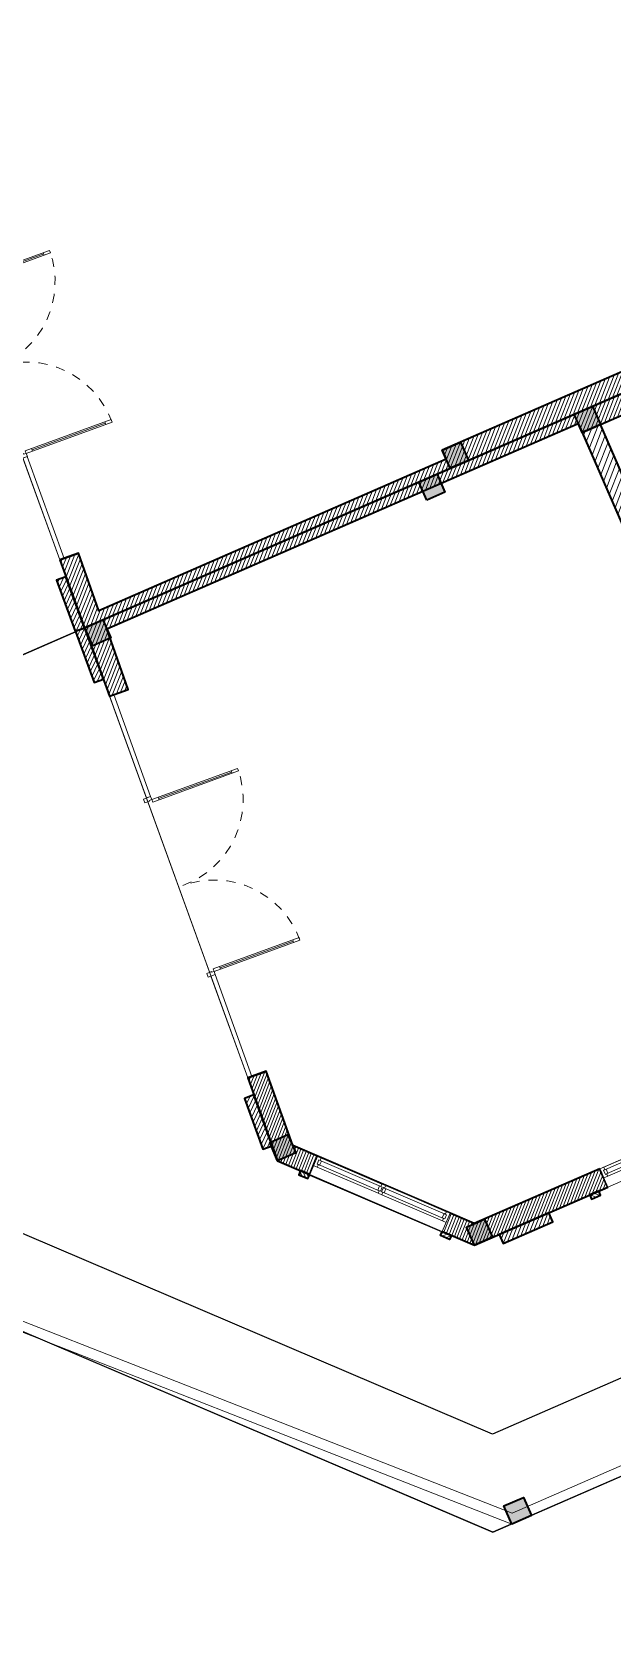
# Model space of a CAD drawing. Header units: millimetres. Extents: x 567980 to 569372, y 2065777 to 2066674.
# Drawn here: x 568684.24 to 568690.68, y 2066424.53 to 2066442.14 of the extents above; entities that cross this region are included whole.
import ezdxf

# ---------------------------------------------------------------- set-up
doc = ezdxf.new("R2010")
doc.units = ezdxf.units.MM
for name, pattern in [('CENTER', [3, 1.5, -0.5, 0.5, -0.5]), ('HIDDEN', [0.75, 0.5, -0.25]), ('HIDDEN2', [0.1875, 0.125, -0.0625])]:
    doc.linetypes.add(name, pattern=pattern)
for name, color, linetype, lineweight in [('A-COT VACH', 2, 'Continuous', 35), ('A-CUA', 25, 'Continuous', 5), ('A-DIM', 251, 'Continuous', 15), ('A-HATCH', 251, 'Continuous', 5), ('A-NET KHUAT', 250, 'HIDDEN', 9), ('A-NET THAY', 125, 'Continuous', 18), ('A-TRUC', 250, 'CENTER', 5), ('A-TUONG', 255, 'Continuous', 35), ('boDnv', 54, 'Continuous', 25), ('E-NoiThat', 32, 'Continuous', 9)]:
    doc.layers.add(name, color=color, linetype=linetype, lineweight=lineweight)
for name, color, linetype in [('A-NOITHAT', 252, 'Continuous'), ('ChiaLo', 128, 'CENTER'), ('datOlienke', 42, 'Continuous'), ('LogDg', 7, 'Continuous'), ('LoLK', 6, 'Continuous'), ('QH', 7, 'Continuous'), ('ViaHeS', 32, 'Continuous')]:
    doc.layers.add(name, color=color, linetype=linetype)
doc.styles.add('rms', font='romans.shx', dxfattribs={"width": 0.7, "bigfont": 'vns.shx'})
doc.linetypes.add('ADL', pattern='A,0.125,-0.15,["++",rms,S=0.5,R=0,X=0,Y=-0.2245],-1.35,1.125', length=2.75)
pattern_1 = [(45, (-145477.4602014114, 881909.9999995918), (-39.7747564417433, 39.7747564417433), [])]

# ---------------------------------------------------------------- blocks, each defined once
blk = doc.blocks.new('NEN')
at = {"layer": 'boDnv', "color": 10, "linetype": 'ADL', "ltscale": 0.25}
blk.add_lwpolyline([(116.6626200833125, 150.7530368936714), (122.7328159011668, 148.5510715367272), (135.8066322412342, 122.411157227587), (133.7528155103792, 116.7493652785197), (-8.129412948503159, 54.90500990743749), (-13.64910717331804, 57.25999993528239), (-23.76282498112414, 84.69349391991273), (-21.22072842251509, 90.65173388132825)], close=True, dxfattribs=at)
at = {"layer": 'ChiaLo', "ltscale": 5}
blk.add_lwpolyline([(1.063137914519757, 69.8205993778538), (-16.52000909182243, 62.15636683930643)], dxfattribs=at)
at = {"layer": 'datOlienke'}
blk.add_lwpolyline([(116.6286769810831, 151.8291109122802), (123.4487735723378, 149.3551188246347), (136.8932366966037, 122.4741297655273), (134.5463323617587, 116.0043781714048), (-8.125173953478225, 53.81598830968142), (-14.43820112128742, 56.50945563241839), (-24.83854653127491, 84.72042796364985), (-21.98457277298439, 91.40965479053557)], close=True, dxfattribs=at)
at = {"layer": 'LogDg'}
blk.add_lwpolyline([(-6.653310679364949, 51.18494369229302), (136.8738206643611, 113.7462878036313, 0.4297380397387323), (140.8322080047801, 124.6584423496388), (126.0501423145179, 154.2138468613848, 0.3988576539246024), (115.6985397655517, 157.9688937964384), (-24.48052991484292, 96.8669200213626, 0.3973692191011015), (-28.79007763066329, 86.7660765524488), (-17.35607360373251, 55.75130170560442, 0.4312609528601743)], format="xyb", close=True, dxfattribs=at)
at = {"layer": 'LoLK'}
for points in [[(-2.533045639866032, 78.07090021134354), (-19.63837382628117, 70.61494179745205), (-16.52000909182243, 62.1563668390736), (1.063137914403342, 69.8205993778538)], [(1.063137914170511, 69.8205993778538), (-16.52000909170602, 62.15636683977209), (-14.43820112117101, 56.50945563218556), (-8.125173953245394, 53.81598830944858), (5.458473370177671, 59.73689835891128)]]:
    blk.add_lwpolyline(points, close=True, dxfattribs=at)
at = {"layer": 'ViaHeS'}
blk.add_lwpolyline([(116.6286769810831, 151.8291109122802), (123.4487735723378, 149.3551188246347), (136.8932366966037, 122.4741297655273), (134.5463323617587, 116.0043781714048), (-8.125173953478225, 53.81598830968142), (-14.43820112128742, 56.50945563241839), (-24.83854653127491, 84.72042796364985), (-21.98457277298439, 91.40965479053557)], close=True, dxfattribs=at)
blk = doc.blocks.new('NEN H01')
at = {"layer": 'datOlienke'}
blk.add_lwpolyline([(-2.110414710827172, 40.00000000046566), (3.153020726051182, 35.00694464682601), (4.736564563820139, 4.993055355269462), (0, 0), (-155.6359680402093, -1.164153218269348e-09), (-160.3468758640811, 4.991635573795065), (-158.6084473810624, 35.00836442527361), (-153.3193552051671, 39.99999999976717)], close=True, dxfattribs=at)
at = {"layer": 'LoLK'}
for points in [[(-140.8179840201046, 19.99999999906868), (-159.4776616226882, 19.99999999906868), (-159.9988995108288, 10.99999999860302), (-140.8179840203375, 10.99999999906868)], [(-140.8179840203375, 10.99999999930151), (-159.9988995103631, 10.99999999930151), (-160.3468758640811, 4.991635573562235), (-155.6359680402093, -1.396983861923218e-09), (-140.8179840201046, -1.396983861923218e-09)]]:
    blk.add_lwpolyline(points, close=True, dxfattribs=at)
blk = doc.blocks.new('AP11B2')
at = {"layer": 'A-NOITHAT'}
for p, q in [((359.9999999990687, 1491.603832304019), (-360.0000000009313, 1491.603832304019)), ((-360.0000000009313, 1341.603832304019), (-360.0000000009313, 1491.603832304019)), ((359.9999999990687, 1341.603832304019), (359.9999999990687, 1491.603832304019)), ((-725.0000000009313, 166.1255714344661), (-725.0000000009313, 1291.603832304019)), ((724.9999999990687, 1291.603832304019), (-725.0000000009313, 1291.603832304019)), ((557.9627270745113, 1416.603832304019), (-568.2546845125034, 1416.603832304019)), ((-435.0000000009313, 1391.603832304027), (-435.0000000009313, 1441.603832304019)), ((-385.0000000009313, 1391.603832304027), (-385.0000000009313, 1441.603832304019)), ((-335.0000000009313, 1441.603832304019), (-385.0000000009313, 1441.603832304019)), ((-335.0000000009313, 1391.603832304027), (-385.0000000009313, 1391.603832304027)), ((359.9999999990687, 1341.603832304019), (-360.0000000009313, 1341.603832304019)), ((-335.0000000009313, 1391.603832304027), (-335.0000000009313, 1441.603832304019)), ((384.9999999990687, 1441.603832304019), (334.9999999990687, 1441.603832304019)), ((334.9999999990687, 1391.603832304027), (334.9999999990687, 1441.603832304019)), ((384.9999999990687, 1391.603832304027), (334.9999999990687, 1391.603832304027)), ((384.9999999990687, 1391.603832304027), (384.9999999990687, 1441.603832304019)), ((434.9999999990687, 1391.603832304027), (434.9999999990687, 1441.603832304019)), ((724.9999999990687, 166.1255714344588), (724.9999999990687, 1291.603832304019)), ((-695.0000000009313, 366.1255714344516), (-695.0000000009313, 1261.603832304019)), ((694.9999999990687, 1261.603832304019), (-695.0000000009313, 1261.603832304019)), ((694.9999999990687, 366.1255714344516), (-695.0000000009313, 1261.603832304019)), ((-695.0000000009313, 366.1255714344516), (694.9999999990687, 1261.603832304019)), ((694.9999999990687, 366.1255714344516), (694.9999999990687, 1261.603832304019)), ((-850.0000000009313, 757.1255714344661), (-850.0000000009313, 857.1255714344661)), ((-750.0000000009313, 807.1255714344588), (-850.0000000009313, 807.1255714344588)), ((-750.0000000009313, 757.1255714344661), (-750.0000000009313, 857.1255714344661)), ((749.9999999990687, 757.1255714344661), (749.9999999990687, 857.1255714344661)), ((749.9999999990687, 807.1255714344588), (849.9999999990687, 807.1255714344516)), ((849.9999999990687, 757.1255714344661), (849.9999999990687, 857.1255714344661)), ((-360.0000000009313, 366.1255714344516), (-695.0000000009313, 366.1255714344516)), ((-420.0000000009313, 246.1255714344588), (-420.0000000009313, 366.1255714344516)), ((-360.0000000009313, 246.1255714344588), (-420.0000000009313, 246.1255714344588)), ((417.3913043467328, 226.1255714344588), (-417.3913043485954, 226.1255714344661)), ((-417.3913043485954, 186.1255714344588), (-417.3913043485954, 226.1255714344661)), ((417.3913043467328, 186.1255714344516), (-417.3913043485954, 186.1255714344588)), ((-360.0000000009313, 246.1255714344588), (-360.0000000009313, 366.1255714344516)), ((-9.313225746154785e-10, 186.1255714344516), (-9.313225746154785e-10, 226.1255714344661)), ((694.9999999990687, 366.1255714344516), (359.9999999990687, 366.1255714344516)), ((359.9999999990687, 246.1255714344516), (359.9999999990687, 366.1255714344516)), ((419.9999999990687, 246.1255714344516), (359.9999999990687, 246.1255714344516)), ((417.3913043467328, 186.1255714344516), (417.3913043467328, 226.1255714344588)), ((419.9999999990687, 246.1255714344516), (419.9999999990687, 366.1255714344516)), ((724.9999999990687, 166.1255714344588), (-725.0000000009313, 166.1255714344661)), ((417.3913043467328, 79.48334088382398), (-417.3913043485954, 79.48334088382398)), ((-417.3913043485954, 39.48334088382398), (-417.3913043485954, 79.48334088382398)), ((417.3913043467328, 39.48334088382398), (-417.3913043485954, 39.48334088382398)), ((-407.3913043476641, -66.86999999999534), (-407.3913043476641, 25)), ((-367.3913043485954, 25), (-407.3913043476641, 25)), ((-357.3913043485954, -15), (-357.3913043485954, 15)), ((-9.313225746154785e-10, 39.48334088382398), (-9.313225746154785e-10, 79.48334088382398)), ((357.3913043467328, -15), (357.3913043467328, 15)), ((407.3913043458015, 25), (367.3913043467328, 25)), ((407.3913043458015, -66.86999999999534), (407.3913043458015, 25)), ((417.3913043467328, 39.48334088382398), (417.3913043467328, 79.48334088382398)), ((-387.3913043485954, -76.86999999999534), (-397.3913043485954, -76.86999999999534)), ((-377.3913043476641, -66.86999999999534), (-377.3913043476641, -24.99999999999272)), ((-367.3913043485954, -24.99999999999272), (-377.3913043476641, -24.99999999999272)), ((377.3913043458015, -24.99999999999272), (367.3913043467328, -24.99999999999272)), ((377.3913043458015, -66.86999999999534), (377.3913043458015, -24.99999999999272)), ((397.3913043467328, -76.86999999999534), (387.3913043467328, -76.86999999999534))]:
    blk.add_line(p, q, dxfattribs=at)
for centre, start, end in [((-367.3913043485954, 15), 0, 90), ((367.3913043467328, 15), 90, 180), ((-397.3913043485954, -66.86999999999534), 180, 270), ((-387.3913043485954, -66.86999999999534), 270, 0), ((-367.3913043485954, -15), 270, 0), ((367.3913043467328, -15), 180, 270), ((387.3913043467328, -66.86999999999534), 180, 270), ((397.3913043467328, -66.86999999999534), 270, 0)]:
    blk.add_arc(centre, 10, start, end, dxfattribs=at)
for p in [(-900.0000000009313, 0), (899.9999999990687, 0)]:
    blk.add_point(p, dxfattribs=at)
blk = doc.blocks.new('thang may')
at = {"layer": 'A-HATCH'}
h = blk.add_hatch(dxfattribs=at)
h.set_pattern_fill('ANSI31', color=256, scale=450)
h.set_pattern_definition(pattern_1)
h.paths.add_polyline_path([(0, 0), (-2119.999999761581, 0), (-2119.999999761581, 1940), (-1349.999999849126, 1940), (-1349.999999849126, 1720), (-1899.999999761581, 1720), (-1899.999999761581, 220), (7.450580596923828e-09, 220)])
h = blk.add_hatch(dxfattribs=at)
h.set_pattern_fill('ANSI31', color=256, scale=450)
h.set_pattern_definition(pattern_1)
edge = h.paths.add_edge_path()
edge.add_line((-3.588094841688871e-06, 1720), (-3.588094841688871e-06, 1940))
edge.add_line((-3.588094841688871e-06, 1940), (-549.9999998491257, 1940))
edge.add_line((-549.9999998491257, 1940), (-549.9999998491257, 1720))
edge.add_line((-549.9999998491257, 1720), (6.239861249923706e-08, 1720))
at = {"layer": 'A-NET THAY'}
blk.add_line((-1349.999999849126, 1720), (-549.9999998491257, 1720), dxfattribs=at)
at = {"layer": 'A-TUONG'}
blk.add_lwpolyline([(0, 0), (-2119.999999761581, 0), (-2119.999999761581, 1940), (-1349.999999849126, 1940), (-1349.999999849126, 1720), (-1899.999999761581, 1720), (-1899.999999761581, 220), (7.450580596923828e-09, 220)], close=True, dxfattribs=at)
blk.add_lwpolyline([(-3.588094841688871e-06, 1720), (-3.588094841688871e-06, 1940), (-549.9999998491257, 1940), (-549.9999998491257, 1720), (6.239861249923706e-08, 1720)], dxfattribs=at)
at = {"layer": 'E-NoiThat', "xscale": 0.9583333333333351, "yscale": 0.9583333333333351, "zscale": 0.9583333333333351, "rotation": 180}
blk.add_blockref('AP11B2', (-949.9999998491257, 1743.958333333372), dxfattribs=at)
blk = doc.blocks.new('A$C1a95cbaf')
at = {"layer": 'A-HATCH'}
h = blk.add_hatch(dxfattribs=at)
h.set_pattern_fill('ANSI31', color=256, scale=300)
h.set_pattern_definition([(45, (-121341.8622845516, 350750.0096866579), (-26.51650429449553, 26.51650429449553), [])])
h.paths.add_polyline_path([(109.9986200973799, 600.0096868644468), (0.02128792818984948, 600.0009020250291), (0.08119684536359273, 0.08961506490595639), (109.9986201197316, 0.09839511895552278)])
at = {"layer": 'A-TUONG', "elevation": -3.299418517631813e-06}
blk.add_lwpolyline([(110.0585290164163, 0.009689248632639647), (0.05852936845622025, 0.0009026157204061747), (-0.001379550580168143, 600.0009002231527), (109.9986200973799, 600.0096868558321)], close=True, dxfattribs=at)
blk = doc.blocks.new('*U399')
at = {"layer": 'A-CUA', "color": 32}
for points in [[(60, -40.0000000000291), (45.00000000005821, -40), (45.00000000005821, -9.99998139324059), (0, -9.99998139324059), (0, -40), (0, -40), (0, -90.00001858677939), (0, -90.00001858677939), (0, -120.0000371835189), (45.00000000005821, -120.0000371835189), (45.00000000005821, -90.00001858677939), (60, -90.00001858677939)], [(30, -90.0000185868085), (59.99999999994179, -90.0000185868085), (60, -40.0000000000291), (29.99999999994179, -40.0000000000291)], [(592.5000001518347, -90.0000185868085), (562.5000001518929, -90.0000185868085), (562.5000001518347, -40.0000000000291), (592.5000001518929, -40.0000000000291)], [(622.5000001518051, -90.0000185868085), (607.500000151776, -90.0000185868085), (607.5000001517178, -40.0000000000291), (622.5000001518342, -40.0000000000291), (622.5000001518342, -9.99998139324059), (577.5000001517765, -9.99998139324059), (577.5000001517474, -40.0000000000291), (592.5000001518929, -40.0000000000291), (592.5000001518347, -90.0000185868085), (577.5000001517765, -90.0000185868085), (577.5000001517765, -120.0000371835189), (622.5000001518342, -120.0000371835189)], [(607.500000151776, -90.0000185868085), (637.5000001517178, -90.0000185868085), (637.500000151776, -40.0000000000291), (607.5000001517178, -40.0000000000291)], [(1140.000000303611, -40.0000000000291), (1155.000000303552, -40), (1155.000000303552, -9.99998139324059), (1200.000000303611, -9.99998139324059), (1200.000000303611, -40), (1200.000000303611, -40), (1200.000000303611, -90.00001858677939), (1200.000000303611, -90.00001858677939), (1200.000000303611, -120.0000371835189), (1155.000000303552, -120.0000371835189), (1155.000000303552, -90.00001858677939), (1140.000000303611, -90.00001858677939)], [(1170.000000303611, -90.0000185868085), (1140.000000303669, -90.0000185868085), (1140.000000303611, -40.0000000000291), (1170.000000303669, -40.0000000000291)]]:
    blk.add_lwpolyline(points, close=True, dxfattribs=at)
at = {"layer": 'A-CUA', "color": 37, "lineweight": -2}
for points in [[(45.00000000005821, -9.99998139324059), (577.5000001517765, -9.99998139324059), (577.5000001517765, -40), (45.00000000005821, -40)], [(45.00000000005821, -90.00001858677939), (577.5000001517765, -90.00001858677939), (577.5000001517765, -120.0000371835189), (45.00000000005821, -120.0000371835189)], [(1155.000000303552, -9.99998139324059), (622.5000001518342, -9.99998139324059), (622.5000001518342, -40), (1155.000000303552, -40)], [(1155.000000303552, -90.00001858677939), (622.5000001518342, -90.00001858677939), (622.5000001518342, -120.0000371835189), (1155.000000303552, -120.0000371835189)]]:
    blk.add_lwpolyline(points, close=True, dxfattribs=at)
blk = doc.blocks.new('phào cửa')
at = {"layer": 'A-HATCH'}
h = blk.add_hatch(dxfattribs=at)
h.set_pattern_fill('ANSI31', color=256, scale=250)
h.set_pattern_definition([(45, (-237697.4602021521, 7620.008552273051), (-22.09708691207961, 22.09708691207961), [])])
h.paths.add_polyline_path([(3.222521627321839e-08, 0), (3.222521627321839e-08, 110), (-49.99999996777478, 110), (-49.99999996778206, 5.820766091346741e-11)])
at = {"layer": 'A-TUONG'}
blk.add_lwpolyline([(3.222521627321839e-08, 0), (3.222521627321839e-08, 110), (-49.99999996777478, 110), (-49.99999996778206, 5.820766091346741e-11)], close=True, dxfattribs=at)
blk = doc.blocks.new('S1200')
at = {"layer": 'A-TUONG'}
blk.add_blockref('phào cửa', (0.0001161184045486152, 1309.999997422972), dxfattribs=at)
at = {"layer": 'A-TUONG', "xscale": -1, "rotation": 180}
blk.add_blockref('phào cửa', (0.0001161184045486152, -109.9999968419434), dxfattribs=at)
blk.add_wipeout([(219.99999995789904, 1200.0000003035666), (219.99999995792268, -8.958522812463343e-11), (-1.950866135302931e-10, -3.8198777474462986e-11), (-1.4597389963455498e-10, 1200.0000003035989)]).dxf.layer = 'A-NET KHUAT'
at = {"layer": 'A-NET THAY'}
blk.add_lwpolyline([(-1.746229827404022e-10, 0), (-2.328306436538696e-10, 1200.000000303553), (219.9999999579159, 1200.000000303553), (219.9999999579741, -5.820766091346741e-11)], close=True, dxfattribs=at)
at = {"layer": 'A-CUA', "rotation": 90}
blk.add_blockref('*U399', (100.004018607433, 0), dxfattribs=at)
blk = doc.blocks.new('*U397')
at = {"layer": 'A-CUA', "color": 32}
for points in [[(60, -40.0000000000291), (45.00000000005821, -40), (45.00000000005821, -9.853777021760616), (0, -9.853777021760616), (0, -40), (0, -40), (0, -90.14622295855148), (0, -90.14622295855148), (0, -120.2924459269175), (45.00000000005821, -120.2924459269175), (45.00000000005821, -90.14622295855148), (60, -90.14622295855148)], [(30, -90.14622295858058), (59.99999999994179, -90.14622295858058), (60, -40.0000000000291), (29.99999999994179, -40.0000000000291)], [(792.4998770214532, -90.14622295858058), (762.4998770215115, -90.14622295858058), (762.4998770214532, -40.0000000000291), (792.4998770215115, -40.0000000000291)], [(822.4998770214237, -90.14622295858058), (807.4998770213946, -90.14622295858058), (807.4998770213364, -40.0000000000291), (822.4998770214528, -40.0000000000291), (822.4998770214528, -9.853777021760616), (777.499877021395, -9.853777021760616), (777.4998770213659, -40.0000000000291), (792.4998770215115, -40.0000000000291), (792.4998770214532, -90.14622295858058), (777.499877021395, -90.14622295858058), (777.499877021395, -120.2924459269175), (822.4998770214528, -120.2924459269175)], [(807.4998770213946, -90.14622295858058), (837.4998770213364, -90.14622295858058), (837.4998770213946, -40.0000000000291), (807.4998770213364, -40.0000000000291)], [(1539.999754042848, -40.0000000000291), (1554.99975404279, -40), (1554.99975404279, -9.853777021760616), (1599.999754042848, -9.853777021760616), (1599.999754042848, -40), (1599.999754042848, -40), (1599.999754042848, -90.14622295855148), (1599.999754042848, -90.14622295855148), (1599.999754042848, -120.2924459269175), (1554.99975404279, -120.2924459269175), (1554.99975404279, -90.14622295855148), (1539.999754042848, -90.14622295855148)], [(1569.999754042848, -90.14622295858058), (1539.999754042906, -90.14622295858058), (1539.999754042848, -40.0000000000291), (1569.999754042906, -40.0000000000291)]]:
    blk.add_lwpolyline(points, close=True, dxfattribs=at)
at = {"layer": 'A-CUA', "color": 37, "lineweight": -2}
for points in [[(45.00000000005821, -9.853777021760616), (777.499877021395, -9.853777021760616), (777.499877021395, -40), (45.00000000005821, -40)], [(45.00000000005821, -90.14622295855148), (777.499877021395, -90.14622295855148), (777.499877021395, -120.2924459269175), (45.00000000005821, -120.2924459269175)], [(1554.99975404279, -9.853777021760616), (822.4998770214528, -9.853777021760616), (822.4998770214528, -40), (1554.99975404279, -40)], [(1554.99975404279, -90.14622295855148), (822.4998770214528, -90.14622295855148), (822.4998770214528, -120.2924459269175), (1554.99975404279, -120.2924459269175)]]:
    blk.add_lwpolyline(points, close=True, dxfattribs=at)
blk = doc.blocks.new('cot 220')
at = {"layer": 'A-COT VACH'}
h = blk.add_hatch(color=256, dxfattribs=at)
h.dxf.hatch_style = 1
h.paths.add_polyline_path([(110.0000037951395, 109.9999999980937), (-109.9999962048605, 109.9999999980937), (-109.9999962048605, -110.0000000019063), (110.0000037951395, -110.0000000019063)])
blk.add_lwpolyline([(-109.9999962048605, -110.0000000019063), (110.0000037951395, -110.0000000019063), (110.0000037951395, 109.9999999980937), (-109.9999962048605, 109.9999999980937)], close=True, dxfattribs=at)
blk = doc.blocks.new('*U525')
for p, q in [((90.00000000000283, -99.99999999999753), (50.00000000000306, -99.99999999999864)), ((70.00000000000283, -99.99999999999804), (70.00000000003558, -1249.999999963868)), ((2709.999999927742, -99.99999999992151), (2749.999999927742, -99.99999999992048)), ((2729.999999927742, -99.99999999992096), (2729.999999927775, -1249.999999963791)), ((90.00000000003558, -1249.999999963867), (50.00000000003557, -1249.999999963868)), ((2709.999999927775, -1249.999999963791), (2749.999999927775, -1249.99999996379))]:
    blk.add_line(p, q)
for points in [[(-3.275903171773614e-12, 113.0367899566194), (59.99999999999695, 113.0367899566211), (59.99999999999901, 40.00000000000166), (49.99999999999901, 40.00000000000139), (50, 1.412869821137974e-12), (0, 0)], [(50, 1.412869821137974e-12), (90, 2.52042831050403e-12), (90.0000000000384, -1349.999999963867), (50.00000000003863, -1349.999999963869)], [(2749.999999927739, 7.945189960282032e-11), (2709.999999927739, 7.837276282288466e-11), (2709.999999927778, -1349.999999963791), (2749.999999927777, -1349.99999996379)], [(2799.999999927736, 113.0367899567004), (2739.999999927736, 113.0367899566988), (2739.999999927738, 40.00000000007918), (2749.999999927738, 40.00000000007945), (2749.999999927739, 7.945189960282032e-11), (2799.999999927739, 8.083634771452789e-11)]]:
    blk.add_lwpolyline(points, close=True)
at = {"linetype": 'HIDDEN2'}
for centre, radius, start, end in [((49.9999999996428, 5.729062678653229e-10), 1349.999999964771, 270.0000392677531, 1.752157829518596e-12), ((2749.99999992992, 2.433792621916794e-09), 1349.999999966545, 180.0000000000015, 269.9999607322504)]:
    blk.add_arc(centre, radius, start, end, dxfattribs=at)
blk = doc.blocks.new('CUA DI T1')
at = {"layer": 'A-HATCH'}
h = blk.add_hatch(dxfattribs=at)
h.set_pattern_fill('ANSI31', color=256, scale=300.0000000000001, angle=-6.212020862233431e-18)
h.set_pattern_definition([(45.00000000000001, (-145597.4601922035, 362519.8403408527), (-26.51650429449553, 26.51650429449553), [])])
h.paths.add_polyline_path([(-6100.435858845711, -109.4824748039246), (-5500.435890555382, -109.0540196895599), (-5500.444618344307, 0.2088873386383057), (-6100.444591403008, -0.1596593856811523)])
edge = h.paths.add_edge_path()
edge.add_line((-599.9913058280945, -108.2410988807678), (0.008899666367142345, -110.7837593562586))
edge.add_line((0.008899688720703125, -110.7837595939636), (-0.0002305238625565573, 1.788854968094455))
edge.add_line((-0.0002306699752807617, 1.788855075836182), (-600.0000203866613, -0.8736232376972906))
edge.add_line((-600.0000202655792, -0.8736233711242676), (-599.9913058307716, -108.2410991441581))
at = {"layer": 'A-CUA'}
for points, elevation in [([(-5300.156664609909, 0.5175247192382812), (-4100.156664609909, 0.5175249576568604), (-4100.156664729118, 50.51752471923828), (-5300.156664609909, 50.51752495765686)], -2.339947853743918e-06), ([(-800.1566647291183, 0.5175249576568604), (-2000.156664729118, 0.5175247192382812), (-2000.156664729118, 50.51752471923828), (-800.1566646099091, 50.51752495765686)], -2.33994785385494e-06)]:
    blk.add_lwpolyline(points, close=True, dxfattribs=dict(at, elevation=elevation))
at = {"layer": 'A-NET THAY'}
for p, q in [((-5300.156664609909, 0.5175251960754395, -6.902385950441348e-07), (-786.2703984975815, 0.5175249576568604, -6.90238594960868e-07)), ((-5300.156664609909, 0.5175247192382812, -2.33994785373004e-06), (-800.1566646099091, 0.5175249576568604, -2.339947853716162e-06))]:
    blk.add_line(p, q, dxfattribs=at)
at = {"layer": 'A-TUONG'}
for p, q in [((-5300.156664609909, 0.5175247192382812, -2.33994785373004e-06), (-5300.156664609909, 220.0788414478302, -6.902385949469902e-07)), ((-800.1566646099091, 0.5175249576568604, -2.339947853716162e-06), (-800.1566646099091, 220.078840970993, -1.515093224324637e-06))]:
    blk.add_line(p, q, dxfattribs=at)
at = {"layer": 'A-TUONG', "elevation": -1.618347334891856e-07}
blk.add_lwpolyline([(-5500.444647789001, 0.5774335861206055), (-5500.435861110687, -109.4225659370422), (-6100.435858845711, -109.4824748039246), (-6100.444645285606, 0.5175247192382812), (-5500.444643139839, 0.5175247192382812)], dxfattribs=at)
at = {"layer": 'A-TUONG', "elevation": -1.523752519855259e-06}
blk.add_lwpolyline([(-599.9999885559082, 0.457615852355957), (9.059906005859375e-06, 0.5175249576568604), (0.008795738220214844, -109.482474565506), (-599.991201877594, -109.5423836708069)], close=True, dxfattribs=at)
at = {"layer": 'A-CUA', "extrusion": (-2.781895722332563e-13, -5.449584847047524e-10, -1), "xscale": 0.7500000000000021, "yscale": 0.7500000000000021, "zscale": -0.7500000000000019, "rotation": 180.059778475144}
blk.add_blockref('*U525', (4100.129438400269, 52.70850634569216, -0.1041272372908812), dxfattribs=at)
blk = doc.blocks.new('cum dh a3.3.1.6.7')
at = {"layer": 'A-HATCH'}
h = blk.add_hatch(dxfattribs=at)
h.set_pattern_fill('ANSI31', color=256, scale=0.3, angle=-1.272221872585407e-14)
h.set_pattern_definition([(45, (-145.6989117923658, 350.0000001161825), (-0.02651650429449553, 0.02651650429449554), [])])
h.paths.add_polyline_path([(-6.501451594987884, -0.2199998833239079), (-7.781451599672437, -0.2199998833239079), (-7.781451599905267, -3.119999762857333), (-8.001451599877328, -3.119999762857333), (-8.001451599411666, 1.166481524705887e-07), (-6.501451594987884, 1.161824911832809e-07)])
h.paths.add_polyline_path([(-2.12145159044303, -1.619999883696437), (-2.12145159044303, -0.2199998835567385), (-1.671451590489596, -0.2199998835567385), (-1.671451590489596, 1.164153218269348e-07), (-3.501451599644497, 2.328306436538696e-10), (-3.501451599644497, -0.2199999997392297), (-2.34145159041509, -0.2199998835567385), (-2.34145159041509, -2.249484081985429), (-2.121451590675861, -2.190535259665921), (-2.12145159044303, -1.729999883566052), (-0.9314515904989094, -1.729999883566052), (-0.9314515904989094, -1.619999883463606)])
h.paths.add_polyline_path([(-0.1114515908993781, -12.73984014475718), (-0.1114515904337168, -7.03999976743944), (-0.2214515907689929, -7.03999976743944), (-0.2214515907689929, -1.729999883798882), (-0.3314515906386077, -1.729999883566052), (-0.3314515904057771, -1.619999883929268), (-0.2214515907689929, -1.619999883463606), (-0.2214515907689929, -0.2199998835567385), (-0.6714515902567655, -0.2199998833239079), (-0.6714515904895961, 1.161824911832809e-07), (-0.001451590796932578, 1.161824911832809e-07), (-0.001451600110158324, -12.95984022482298), (-0.8069553985260427, -13.01192818651907), (-0.8209397434256971, -12.79281266941689)])
h = blk.add_hatch(dxfattribs=at)
h.set_pattern_fill('ANSI31', color=256, scale=0.3, angle=-1.272221872585407e-14)
h.set_pattern_definition([(45, (-120.698911792133, 437.4999999997672), (-0.02651650429449553, 0.02651650429449554), [])])
h.paths.add_polyline_path([(5.274422766407952, -12.41014791512862), (6.778548420639709, -12.30002253316343), (6.778548401081935, -7.829999762587249), (6.998548401053995, -7.82999976282008), (6.998548414558172, -12.52002253360115), (5.288292804500088, -12.62981840665452)])
h.paths.add_polyline_path([(0.797102530952543, -12.91334325983189), (-0.001451704418286681, -12.96397020830773), (-0.001451585907489061, 1.161824911832809e-07), (0.5985484141856432, 1.164153218269348e-07), (0.5985484141856432, -0.2199998837895691), (0.1085484141949564, -0.2199998835567385), (0.1085484139621258, -2.579999767011032), (0.2185484138317406, -2.579999767011032), (0.2185484094079584, -8.539999766740948), (0.1085484095383435, -8.539999766973779), (0.1085484190843999, -12.74381046975031), (0.7834107053931803, -12.69496779493056)])
h = blk.add_hatch(dxfattribs=at)
h.set_pattern_fill('ANSI31', color=256, scale=0.25, angle=-1.272221872585407e-14)
h.set_pattern_definition([(45, (-245.6989118012134, 2.000000000232831), (-0.02209708691207961, 0.02209708691207962), [])])
h.paths.add_polyline_path([(-7.781451601302251, -4.319999763043597), (-7.781451599439606, -5.31999976746738), (-8.001451599178836, -5.31999976770021), (-8.001451601274312, -4.319999763043597)])
h.paths.add_polyline_path([(-7.781451601069421, -10.11999976797961), (-7.781451598508283, -11.63987906207331), (-6.1842860088218, -13.13999988394789), (-5.311802898300812, -13.07942760898732), (-5.297818553401157, -13.29854312562384), (-6.271404853323475, -13.35999988368712), (-8.001451598480344, -11.73516338155605), (-8.001451601274312, -10.11999976797961)])
h.paths.add_polyline_path([(-7.781451599439606, -7.91999976336956), (-8.001451599644497, -7.919999762903899), (-8.001451599644497, -8.69999977084808), (-7.781451599439606, -8.69999977084808)])
at = {"layer": 'A-TRUC', "linetype": 'CENTER', "ltscale": 0.5}
blk.add_lwpolyline([(-7.891451589297503, -11.68739002756774), (-7.891451580682769, -11.68739003548399)], dxfattribs=at)
at = {"layer": 'A-TRUC', "linetype": 'CENTER', "ltscale": 0.5, "elevation": 1.649709258902312e-09}
blk.add_lwpolyline([(-6.161404843674973, -13.31238775793463), (-6.161404834827408, -13.3123877660837)], dxfattribs=at)
at = {"layer": 'A-TUONG'}
for points, elevation in [([(-0.1114515908993781, -12.73984014475718), (-0.1114515904337168, -7.03999976743944), (-0.2214515907689929, -7.03999976743944), (-0.2214515907689929, -1.729999883798882), (-0.3314515906386077, -1.729999883566052), (-0.3314515904057771, -1.619999883929268), (-0.2214515907689929, -1.619999883463606), (-0.2214515907689929, -0.2199998835567385), (-0.6714515902567655, -0.2199998833239079), (-0.6714515904895961, 1.161824911832809e-07), (-0.001451590796932578, 1.161824911832809e-07), (-0.001451600110158324, -12.95984022482298), (-0.8069553985260427, -13.01192818651907), (-0.8209397434256971, -12.79281266941689), (-0.1114515908993781, -12.73984014475718), (-0.1114515908993781, -12.73984014475718)], 1.055449920360106e-09), ([(-6.271404853323475, -13.35999988368712), (-8.001451598946005, -11.73500215285458)], 1.880304549811262e-09)]:
    blk.add_lwpolyline(points, dxfattribs=dict(at, elevation=elevation))
for points, elevation in [([(0.797102530952543, -12.91334325983189), (-0.001451704418286681, -12.96397020830773), (-0.001451585907489061, 1.161824911832809e-07), (0.5985484141856432, 1.164153218269348e-07), (0.5985484141856432, -0.2199998837895691), (0.1085484141949564, -0.2199998835567385), (0.1085484139621258, -2.579999767011032), (0.2185484138317406, -2.579999767011032), (0.2185484094079584, -8.539999766740948), (0.1085484095383435, -8.539999766973779), (0.1085484190843999, -12.74381046975031), (0.7834107053931803, -12.69496779493056)], 1.055449920387211e-09), ([(-7.781451600370929, -10.11999976797961), (-7.781451598275453, -11.63973754015751), (-6.1842860088218, -13.13999988394789), (-5.311802898300812, -13.07942760898732), (-5.297886029584333, -13.29748586495407), (-6.271404853323475, -13.35999988368712), (-8.001451598247513, -11.73500215332024), (-8.001451600110158, -10.11999976844527)], 1.880304549906129e-09)]:
    blk.add_lwpolyline(points, close=True, dxfattribs=dict(at, elevation=elevation))
at = {"layer": 'A-COT VACH', "xscale": 0.001, "yscale": 0.001, "zscale": 0.001, "rotation": 359.9999999999999}
for p in [(-0.1114515853114426, -6.92999956686981), (0.1085484058130533, -8.429999766638502, 1.055449920441421e-09), (-0.1114515941590071, -8.809999767923728), (-7.891451593255624, -11.62500203750096), (-0.1114515941590071, -12.84984010853805, 1.520181356108054e-09), (-6.161404847633094, -13.24999976786785, 1.649709258983627e-09)]:
    blk.add_blockref('cot 220', p, dxfattribs=at)
at = {"layer": 'A-DIM'}
for p, xscale, yscale, zscale, rotation in [((6.086841214681044, -12.5791118950583, -1.702659856056316e-09), 0.0009999999999999998, 0.0009999999999999998, 0.0009999999999999998, 3.621877358030205), ((-0.00843354850076139, -12.96080510597676, -4.118981173824863e-08), 0.000999999999999998, 0.000999999999999998, 0.000999999999999998, 3.65176661248409)]:
    blk.add_blockref('CUA DI T1', p, dxfattribs=dict(at, xscale=xscale, yscale=yscale, zscale=zscale, rotation=rotation))
at = {"layer": 'A-TUONG', "xscale": 0.001, "yscale": 0.001, "zscale": 0.001, "rotation": 359.9999999999999}
for name, p in [('thang may', (-0.2214515907689929, -7.03999976743944, 1.055449920495631e-09)), ('A$C1a95cbaf', (-8.111450218595564, -11.43502062861808, 5.179723067548123e-09))]:
    blk.add_blockref(name, p, dxfattribs=at)
at = {"layer": 'A-TUONG', "xscale": -0.001, "yscale": 0.001, "zscale": 0.001, "rotation": 179.9999999999999}
blk.add_blockref('S1200', (-8.001451600110158, -8.919999767793342), dxfattribs=at)
blk.add_wipeout([(-7.569334831086508, -11.839954469962464), (-7.719690097437052, -11.999955917655143), (-6.553166354140274, -13.095046118850945), (-6.40340363556669, -12.935675089858478)]).translate(0, 0, 1.880304549851919e-09).dxf.layer = 'A-NET KHUAT'
at = {"layer": 'A-NET THAY', "elevation": 1.880304549838367e-09}
blk.add_lwpolyline([(-7.569334830855951, -11.83995447051711), (-6.403111523715779, -12.93536430946551), (-6.553166354075074, -13.09504611883312), (-7.719690097263083, -11.99995591794141)], close=True, dxfattribs=at)
at = {"layer": 'A-CUA', "xscale": 0.001, "yscale": 0.001, "zscale": 0.001, "rotation": 316.7736567644152}
blk.add_blockref('*U397', (-7.562586154090241, -11.83277447824366, 3.400485905810896e-09), dxfattribs=at)
at = {"layer": 'A-TUONG'}
for p, xscale, yscale, zscale, rotation in [((-7.719690097263083, -11.99995591794141, 1.880304549838367e-09), 0.0009999999999999996, 0.0009999999999999996, 0.0009999999999999996, 46.80184739476432), ((-6.553166354075074, -13.09504611883312, 1.880304549729947e-09), -0.0009999999999999992, 0.0009999999999999998, 0.001, 226.7849303682916)]:
    blk.add_blockref('phào cửa', p, dxfattribs=dict(at, xscale=xscale, yscale=yscale, zscale=zscale, rotation=rotation))
blk = doc.blocks.new('MBT1 B01')
at = {"layer": 'LoLK', "xscale": -1, "rotation": 270}
blk.add_blockref('cum dh a3.3.1.6.7', (-142.8179840222001, 10.99999999860302), dxfattribs=at)
at = {"layer": 'LoLK'}
blk.add_blockref('NEN H01', (-6.984919309616089e-10, -6.984919309616089e-10), dxfattribs=at)
blk = doc.blocks.new('rkg1')
at = {"layer": 'A-NET THAY'}
for points in [[(2.048909664154053e-08, -2000), (0, -3.813765943050385e-07), (-11000.00000914186, -1.094304025173187e-07), (-11000.00000859052, -13667.71715662116), (-6009.970093397424, -18352.12019871129), (1.825392246246338e-07, -17972.01661115559), (1.508742570877075e-07, -14966.02260822523)], [(-109.9999999795109, -1999.999999997206), (-109.9999999981374, -110.0000003788155), (-10890.00000913627, -110.0000001122244), (-10890.00000859238, -13620.10514666815), (-5969.396155653521, -18239.33429947263), (-109.9999998193234, -17868.75383649766), (-109.9999998491257, -14966.02260822523)]]:
    blk.add_lwpolyline(points, dxfattribs=at)
at = {"layer": 'A-COT VACH'}
blk.add_blockref('cot 220', (-10890.00001238473, -13557.71715661581), dxfattribs=at)
blk = doc.blocks.new('CUM CONG A3-A3.1-A6-A7')
at = {"layer": 'QH', "xscale": 0.001, "yscale": 0.001, "zscale": 0.001}
blk.add_blockref('rkg1', (11.00000000919681, 0), dxfattribs=at)
blk = doc.blocks.new('MB CONG KHU A')
at = {"layer": 'LoLK', "xscale": -1, "yscale": 1.067334446299388, "rotation": 293.5516717729304}
blk.add_blockref('CUM CONG A3-A3.1-A6-A7', (-41.94016736140475, 190.7865366856568), dxfattribs=at)

msp = doc.modelspace()

# ---------------------------------------------------------------- block references
at = {"layer": 'boDnv'}
msp.add_blockref('NEN', (568697.4807461541, 2066371.697269554), dxfattribs=at)

# ---------------------------------------------------------------- next in the draw order: block references
at = {"layer": 'LoLK', "rotation": 23.55167177439134}
msp.add_blockref('MBT1 B01', (568832.0270785369, 2066487.701647556), dxfattribs=at)

# ---------------------------------------------------------------- next in the draw order: block references
at = {"layer": 'LoLK'}
msp.add_blockref('MB CONG KHU A', (568744.8793870007, 2066240.647631037), dxfattribs=at)

doc.saveas('drawing.dxf')
